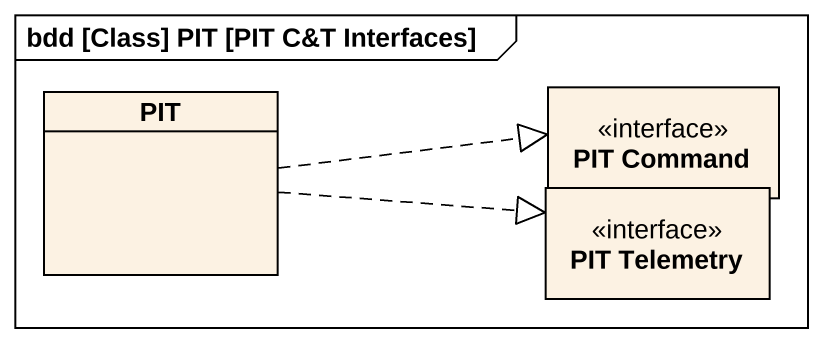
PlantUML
@startuml
mainframe bdd [Class] PIT [PIT C&T Interfaces]
hide circle
hide empty members
class PIT
interface "PIT Telemetry" as PIT_Telemetry
interface "PIT Command" as PIT_Command
PIT .right.|> PIT_Telemetry
PIT .right.|> PIT_Command
@enduml
